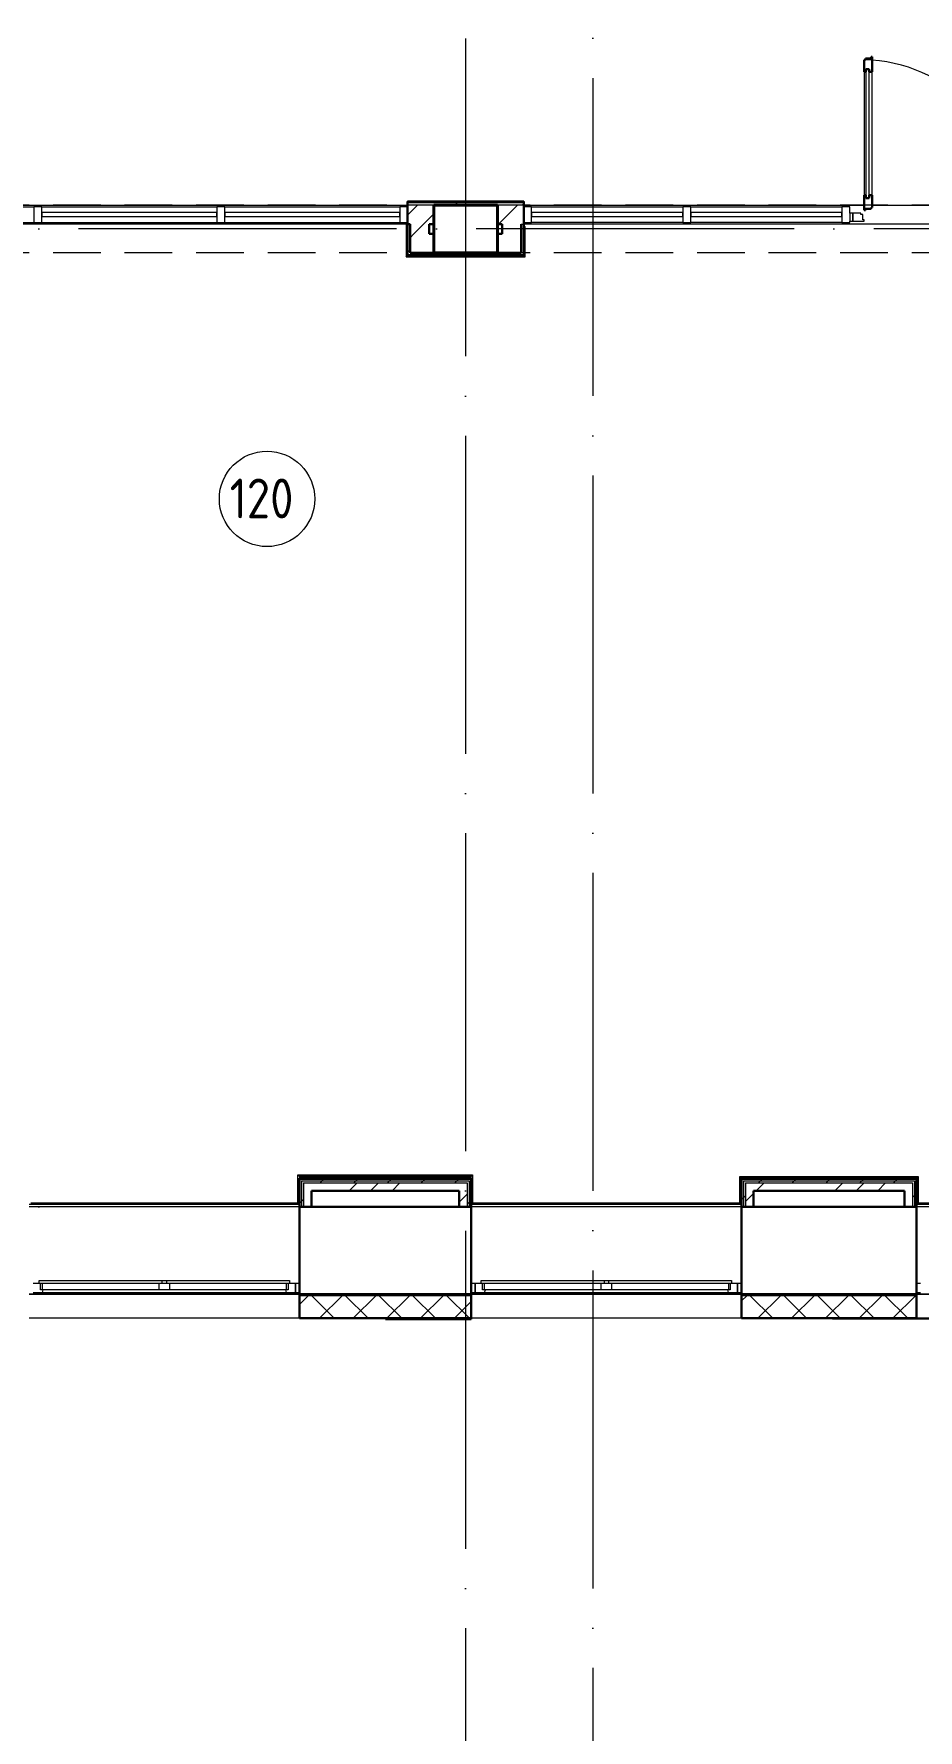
# Model space of a CAD drawing. Header units: millimetres. Extents: x -21010 to 105841, y -18351 to 135084.
# Drawn here: x 27347 to 32907, y -6817 to 3852 of the extents above; entities that cross this region are included whole.
import ezdxf

# ---------------------------------------------------------------- set-up
doc = ezdxf.new("R2010")
doc.units = ezdxf.units.MM
doc.linetypes.add('ADSK_Линия сетки', pattern=[2500, 2000, -250, 0, -250])
doc.linetypes.add('ADSK_Сверху', pattern=[450, 300, -150])
for name, color, linetype, lineweight in [('_ Окна', 7, 'Continuous', 9), ('Витраж', 7, 'Continuous', 9), ('Двери', 7, 'Continuous', 9), ('Линии', 7, 'Continuous', 9), ('Марки помещений', 7, 'Continuous', 9), ('Несущие колонны', 7, 'Continuous', 9), ('Ограждение', 7, 'Continuous', 9), ('Окна', 7, 'Continuous', 9), ('Оси', 7, 'Continuous', 9), ('Панели витража', 7, 'Continuous', 9), ('Стены внутренние', 7, 'Continuous', 18), ('Стены наружные', 7, 'Continuous', 18), ('Стены штриховка', 7, 'Continuous', 13)]:
    doc.layers.add(name, color=color, linetype=linetype, lineweight=lineweight)
doc.layers.add('Двери открывание', color=7, linetype='Continuous', lineweight=9, true_color=0xc0c0c0)
doc.styles.add('GOST Common_3', font='GOST_Common.ttf', dxfattribs={"height": 3.5})

# ---------------------------------------------------------------- blocks, each defined once
blk = doc.blocks.new('1 этаж 21082025')
at = {"layer": '_ Окна', "lineweight": 18}
for p, q in [((33118, -47482), (33080, -47482)), ((33080, -47540), (33139, -47540)), ((33126, -47523), (33126, -47482)), ((33138, -47523), (33126, -47523)), ((33139, -47540), (33144, -47523)), ((34666, -47523), (34671, -47540)), ((34671, -47540), (34730, -47540)), ((34684, -47523), (34672, -47523)), ((34684, -47482), (34684, -47523)), ((34730, -47482), (34692, -47482)), ((34730, -47540), (34730, -47482)), ((35898, -47482), (35860, -47482)), ((35860, -47482), (35860, -47540)), ((35860, -47540), (35919, -47540)), ((35906, -47523), (35906, -47482)), ((35918, -47523), (35906, -47523)), ((35919, -47540), (35924, -47523)), ((37446, -47523), (37451, -47540)), ((37451, -47540), (37510, -47540)), ((37464, -47523), (37452, -47523)), ((37464, -47482), (37464, -47523)), ((37510, -47482), (37472, -47482)), ((37510, -47540), (37510, -47482))]:
    blk.add_line(p, q, dxfattribs=at)
at = {"layer": '_ Окна'}
for p, q in [((34755, -47482), (34730, -47482)), ((34730, -47482), (34730, -47540)), ((34730, -47540), (34755, -47540)), ((35860, -47482), (35835, -47482)), ((35835, -47540), (35860, -47540)), ((35860, -47540), (35860, -47482)), ((37535, -47482), (37510, -47482)), ((37510, -47482), (37510, -47540)), ((37510, -47540), (37535, -47540)), ((38660, -47482), (38635, -47482)), ((38635, -47540), (38660, -47540))]:
    blk.add_line(p, q, dxfattribs=at)
at = {"layer": 'Витраж'}
for p, q in [((31985, -40710), (33085, -40710)), ((33135, -40710), (34235, -40710)), ((34285, -40710), (35385, -40710)), ((36215, -40710), (37165, -40710)), ((37215, -40710), (38165, -40710)), ((31985, -40810), (33085, -40810)), ((33135, -40810), (34235, -40810)), ((34285, -40810), (35385, -40810)), ((37165, -40810), (36215, -40810)), ((38165, -40810), (37215, -40810))]:
    blk.add_line(p, q, dxfattribs=at)
at = {"layer": 'Витраж', "lineweight": 18, "extrusion": (0, 0, -1)}
for p, q in [((33135, -40710), (33085, -40710)), ((33085, -40710), (33085, -40810)), ((33135, -40810), (33135, -40710)), ((34285, -40710), (34235, -40710)), ((34235, -40710), (34235, -40810)), ((34285, -40810), (34285, -40710)), ((36215, -40710), (36165, -40710)), ((36165, -40710), (36165, -40810)), ((36215, -40810), (36215, -40710)), ((37215, -40710), (37165, -40710)), ((37165, -40710), (37165, -40810)), ((37215, -40810), (37215, -40710)), ((38215, -40710), (38165, -40710)), ((38165, -40710), (38165, -40810)), ((38215, -40750), (38215, -40710)), ((33085, -40810), (33135, -40810)), ((34235, -40810), (34285, -40810)), ((36165, -40810), (36215, -40810)), ((37165, -40810), (37215, -40810)), ((38165, -40810), (38215, -40810)), ((38215, -40810), (38215, -40800))]:
    blk.add_line(p, q, dxfattribs=at)
at = {"layer": 'Витраж', "lineweight": 18}
for p, q in [((35435, -40710), (35385, -40710)), ((35385, -40710), (35385, -40810)), ((35435, -40810), (35435, -40710)), ((35385, -40810), (35435, -40810))]:
    blk.add_line(p, q, dxfattribs=at)
at = {"layer": 'Двери', "lineweight": 30}
for p, q in [((38315, -39786), (38307, -39786)), ((38307, -39786), (38307, -39862)), ((38349, -39777), (38315, -39777)), ((38315, -39777), (38315, -39786)), ((38357, -39768), (38349, -39768)), ((38349, -39768), (38349, -39777)), ((38357, -39862), (38357, -39768)), ((38316, -39862), (38307, -39862)), ((38316, -39844), (38316, -39862)), ((38337, -39844), (38316, -39844)), ((38337, -39862), (38337, -39844)), ((38357, -39862), (38337, -39862)), ((38307, -40638), (38307, -40732)), ((38316, -40638), (38307, -40638)), ((38316, -40656), (38316, -40638)), ((38337, -40638), (38337, -40656)), ((38357, -40638), (38337, -40638)), ((38357, -40714), (38357, -40638)), ((38307, -40732), (38315, -40732)), ((38315, -40732), (38315, -40723)), ((38315, -40723), (38349, -40723)), ((38337, -40656), (38316, -40656)), ((38349, -40723), (38349, -40714)), ((38349, -40714), (38357, -40714))]:
    blk.add_line(p, q, dxfattribs=at)
at = {"layer": 'Двери'}
for p, q in [((38307, -39862), (38307, -40638)), ((38316, -39844), (38316, -40656)), ((38337, -39844), (38316, -39844)), ((38337, -40656), (38337, -39844)), ((38357, -40638), (38357, -39862)), ((38215, -40750), (38215, -40800)), ((38235, -40750), (38215, -40750)), ((38235, -40800), (38235, -40750)), ((38284, -40750), (38235, -40750)), ((38235, -40750), (38235, -40800)), ((38284, -40758), (38284, -40750)), ((38316, -40656), (38337, -40656)), ((38215, -40800), (38235, -40800)), ((38235, -40800), (38307, -40800)), ((38298, -40758), (38284, -40758)), ((38298, -40792), (38298, -40758)), ((38307, -40792), (38298, -40792)), ((38307, -40800), (38307, -40792))]:
    blk.add_line(p, q, dxfattribs=at)
at = {"layer": 'Двери открывание'}
blk.add_arc((38289, -40732), 946, 0, 88.9097, dxfattribs=at)
at = {"layer": 'Линии', "linetype": 'ADSK_Сверху'}
for p, q in [((43405, -40700), (10195, -40700)), ((43405, -41000), (10195, -41000))]:
    blk.add_line(p, q, dxfattribs=at)
at = {"layer": 'Марки помещений'}
blk.add_circle((34551, -42548), 300, dxfattribs=at)
at = {"layer": 'Несущие колонны', "lineweight": 40}
for p, q in [((35600, -40700), (36000, -40700)), ((35600, -41000), (35600, -40700)), ((36000, -40700), (35600, -40700)), ((36000, -40700), (36000, -41000)), ((35600, -40820), (35600, -41000)), ((36000, -41000), (36000, -40820)), ((36000, -41000), (35600, -41000)), ((35600, -41000), (36000, -41000))]:
    blk.add_line(p, q, dxfattribs=at)
at = {"layer": 'Несущие колонны'}
for p, q in [((35600, -40700), (35600, -40820)), ((36000, -40820), (36000, -40700))]:
    blk.add_line(p, q, dxfattribs=at)
at = {"layer": 'Ограждение'}
for p, q in [((35435, -40680), (35435, -40675)), ((36165, -40675), (35435, -40675)), ((36165, -40675), (36165, -40680)), ((35425, -40820), (35435, -40820)), ((35425, -40820), (35425, -41025)), ((36165, -40835), (36175, -40835)), ((36175, -41025), (36175, -40835)), ((35425, -41025), (35435, -41015)), ((35425, -41025), (36175, -41025)), ((36175, -41025), (36165, -41015)), ((34745, -46975), (34745, -46800)), ((34755, -46810), (34745, -46800)), ((34745, -46800), (35844, -46800)), ((34755, -46810), (34755, -46820)), ((35834, -46810), (34755, -46810)), ((35834, -46810), (35844, -46800)), ((35834, -46820), (35834, -46810)), ((35844, -46800), (35844, -46975)), ((37525, -46975), (37525, -46810)), ((37535, -46820), (37525, -46810)), ((37525, -46810), (38645, -46810)), ((38635, -46820), (38645, -46810)), ((38645, -46810), (38645, -46975)), ((33065, -46975), (34745, -46975)), ((34755, -46985), (34745, -46975)), ((35835, -46984), (35844, -46975)), ((35844, -46975), (37525, -46975)), ((37535, -46985), (37525, -46975)), ((38635, -46985), (38645, -46975)), ((38645, -46975), (40325, -46975))]:
    blk.add_line(p, q, dxfattribs=at)
at = {"layer": 'Ограждение', "linetype": 'Continuous'}
for p, q in [((35936, -40680), (35936, -40675)), ((35936, -41025), (35936, -41015)), ((35336, -46810), (35336, -46800)), ((37736, -46820), (37736, -46810)), ((38336, -46820), (38336, -46810)), ((33536, -46985), (33536, -46975)), ((34136, -46985), (34136, -46975)), ((34736, -46985), (34736, -46975)), ((35936, -46985), (35936, -46975)), ((36536, -46985), (36536, -46975)), ((37136, -46985), (37136, -46975))]:
    blk.add_line(p, q, dxfattribs=at)
at = {"layer": 'Окна'}
for p, q in [((33118, -47465), (33890, -47465)), ((33118, -47482), (33118, -47465)), ((33890, -47465), (33920, -47465)), ((33890, -47465), (33890, -47482)), ((33920, -47465), (34692, -47465)), ((33920, -47482), (33920, -47465)), ((34692, -47465), (34692, -47482)), ((35898, -47465), (36670, -47465)), ((35898, -47482), (35898, -47465)), ((36670, -47465), (36700, -47465)), ((36670, -47465), (36670, -47482)), ((36700, -47465), (37472, -47465)), ((36700, -47482), (36700, -47465)), ((37472, -47465), (37472, -47482)), ((33890, -47482), (33118, -47482)), ((33138, -47523), (33138, -47482)), ((33870, -47523), (33138, -47523)), ((33139, -47540), (34671, -47540)), ((33870, -47482), (33870, -47523)), ((33940, -47523), (33870, -47523)), ((33920, -47482), (33890, -47482)), ((34692, -47482), (33920, -47482)), ((33940, -47523), (33940, -47482)), ((34672, -47523), (33940, -47523)), ((34672, -47482), (34672, -47523)), ((36670, -47482), (35898, -47482)), ((35918, -47523), (35918, -47482)), ((36650, -47523), (35918, -47523)), ((35919, -47540), (37451, -47540)), ((36650, -47482), (36650, -47523)), ((36720, -47523), (36650, -47523)), ((36700, -47482), (36670, -47482)), ((37472, -47482), (36700, -47482)), ((36720, -47523), (36720, -47482)), ((37452, -47523), (36720, -47523)), ((37452, -47482), (37452, -47523))]:
    blk.add_line(p, q, dxfattribs=at)
at = {"layer": 'Оси', "linetype": 'ADSK_Линия сетки'}
for p, q in [((35800, 5351), (35800, -59356)), ((36600, -29900), (36600, -60626)), ((62867, -40850), (-14072, -40850)), ((62867, -47000), (-14072, -47000))]:
    blk.add_line(p, q, dxfattribs=at)
at = {"layer": 'Панели витража', "lineweight": 18}
for p, q in [((34235, -40747), (33135, -40747)), ((33135, -40747), (33135, -40772)), ((34235, -40772), (34235, -40747)), ((35385, -40747), (34285, -40747)), ((34285, -40747), (34285, -40772)), ((35385, -40772), (35385, -40747)), ((37165, -40747), (36215, -40747)), ((36215, -40747), (36215, -40772)), ((37165, -40772), (37165, -40747)), ((38165, -40747), (37215, -40747)), ((37215, -40747), (37215, -40772)), ((38165, -40772), (38165, -40747)), ((33135, -40772), (34235, -40772)), ((34285, -40772), (35385, -40772)), ((36215, -40772), (37165, -40772)), ((37215, -40772), (38165, -40772))]:
    blk.add_line(p, q, dxfattribs=at)
at = {"layer": 'Стены внутренние', "lineweight": 30}
for p, q in [((34755, -47000), (34755, -47550)), ((35760, -47000), (34830, -47000)), ((35835, -47550), (35835, -47000)), ((37535, -47000), (37535, -47550)), ((38560, -47000), (37610, -47000)), ((38635, -47550), (38635, -47000)), ((34755, -47550), (35835, -47550)), ((34755, -47560), (34755, -47702)), ((35835, -47702), (35835, -47560)), ((37535, -47550), (38635, -47550)), ((37535, -47560), (37535, -47702)), ((38635, -47702), (38635, -47560)), ((34755, -47702), (35835, -47702)), ((37535, -47702), (38635, -47702))]:
    blk.add_line(p, q, dxfattribs=at)
at = {"layer": 'Стены внутренние'}
for p, q in [((34755, -47550), (33055, -47550)), ((37535, -47550), (35835, -47550)), ((40335, -47550), (38635, -47550)), ((34755, -47702), (33055, -47702)), ((37535, -47702), (35835, -47702)), ((40335, -47702), (38635, -47702))]:
    blk.add_line(p, q, dxfattribs=at)
at = {"layer": 'Стены внутренние', "linetype": 'Continuous', "lineweight": 9}
for p, q in [((34755, -47615), (34810, -47560)), ((34972, -47700), (34832, -47560)), ((34883, -47700), (35023, -47560)), ((35184, -47700), (35044, -47560)), ((35095, -47700), (35235, -47560)), ((35396, -47700), (35256, -47560)), ((35307, -47700), (35447, -47560)), ((35608, -47700), (35468, -47560)), ((35519, -47700), (35659, -47560)), ((35821, -47700), (35681, -47560)), ((37535, -47593), (37568, -47560)), ((37730, -47700), (37590, -47560)), ((37640, -47700), (37780, -47560)), ((37942, -47700), (37802, -47560)), ((37852, -47700), (37992, -47560)), ((38154, -47700), (38014, -47560)), ((38065, -47700), (38205, -47560)), ((38366, -47700), (38226, -47560)), ((38277, -47700), (38417, -47560)), ((38578, -47700), (38438, -47560)), ((38489, -47700), (38629, -47560)), ((35731, -47700), (35835, -47596)), ((34760, -47700), (34757, -47697)), ((37648, -47702), (37648, -47702)), ((38256, -47702), (38255, -47700)), ((38491, -47701), (38490, -47700))]:
    blk.add_line(p, q, dxfattribs=at)
at = {"layer": 'Стены наружные'}
for p, q in [((31843, -40700), (35435, -40700)), ((35600, -40820), (35600, -40700)), ((36000, -40700), (36000, -40820)), ((36165, -40700), (38307, -40700)), ((38357, -40700), (39573, -40700)), ((35425, -40820), (30385, -40820)), ((39765, -40820), (36165, -40820)), ((33055, -46985), (34755, -46985)), ((34755, -47000), (33055, -47000)), ((35835, -46985), (37535, -46985)), ((37535, -47000), (35835, -47000)), ((38635, -46985), (40335, -46985)), ((40335, -47000), (38635, -47000)), ((33055, -47550), (34755, -47550)), ((35835, -47550), (37535, -47550)), ((38635, -47550), (40335, -47550)), ((38107, -47707), (38107, -47702)), ((40335, -47707), (38107, -47707)), ((38635, -47702), (40335, -47702)), ((38635, -47702), (38635, -47707))]:
    blk.add_line(p, q, dxfattribs=at)
at = {"layer": 'Стены наружные', "lineweight": 30}
for p, q in [((35435, -40680), (35435, -41015)), ((36165, -40680), (35435, -40680)), ((35600, -40700), (36000, -40700)), ((36165, -41015), (36165, -40680)), ((35435, -40820), (35450, -40820)), ((35450, -40820), (35450, -41000)), ((35570, -40820), (35600, -40820)), ((35570, -40880), (35570, -40820)), ((36000, -40820), (36030, -40820)), ((36030, -40820), (36030, -40880)), ((36150, -41000), (36150, -40820)), ((35600, -40880), (35570, -40880)), ((35600, -41000), (35600, -40880)), ((36030, -40880), (36000, -40880)), ((36000, -40880), (36000, -41000)), ((35435, -41015), (36165, -41015)), ((36150, -41000), (35450, -41000)), ((34755, -46820), (34755, -47000)), ((35835, -46820), (34755, -46820)), ((35835, -46825), (34755, -46825)), ((35835, -47000), (35835, -46820)), ((37535, -46820), (37535, -47000)), ((38635, -46820), (37535, -46820)), ((38635, -46825), (37535, -46825)), ((38635, -47000), (38635, -46820)), ((34830, -46900), (35760, -46900)), ((34830, -47000), (34830, -46900)), ((35760, -46900), (35760, -47000)), ((37610, -46900), (38560, -46900)), ((37610, -47000), (37610, -46900)), ((38560, -46900), (38560, -47000)), ((34755, -47000), (34830, -47000)), ((35760, -47000), (35835, -47000)), ((37535, -47000), (37610, -47000)), ((38560, -47000), (38635, -47000)), ((35835, -47550), (34755, -47550)), ((34755, -47550), (34755, -47560)), ((35835, -47560), (35835, -47550)), ((38635, -47550), (37535, -47550)), ((37535, -47550), (37535, -47560)), ((38635, -47560), (38635, -47550)), ((35835, -47702), (35295, -47702)), ((35295, -47702), (35295, -47707)), ((35295, -47707), (35835, -47707)), ((35835, -47707), (35835, -47702))]:
    blk.add_line(p, q, dxfattribs=at)
at = {"layer": 'Стены наружные', "linetype": 'Continuous', "lineweight": 9}
for p, q in [((35435, -40763), (35498, -40700)), ((35463, -40685), (35468, -40680)), ((35534, -40685), (35539, -40680)), ((35535, -40820), (35600, -40755)), ((35604, -40685), (35609, -40680)), ((35675, -40685), (35680, -40680)), ((35731, -40700), (35746, -40685)), ((35746, -40685), (35751, -40680)), ((35816, -40685), (35821, -40680)), ((35887, -40685), (35892, -40680)), ((35958, -40685), (35963, -40680)), ((36007, -40820), (36127, -40700)), ((36029, -40685), (36034, -40680)), ((36099, -40685), (36104, -40680)), ((36155, -40700), (36165, -40690)), ((35475, -40880), (35535, -40820)), ((35450, -40905), (35475, -40880)), ((35435, -40996), (35450, -40981)), ((35840, -41015), (35855, -41000)), ((36141, -41000), (36150, -40991)), ((34897, -46837), (34909, -46825)), ((35109, -46837), (35121, -46825)), ((35121, -46825), (35126, -46820)), ((35321, -46837), (35333, -46825)), ((35533, -46837), (35545, -46825)), ((35545, -46825), (35550, -46820)), ((35745, -46837), (35758, -46825)), ((37654, -46837), (37667, -46825)), ((37667, -46825), (37672, -46820)), ((37866, -46837), (37879, -46825)), ((38079, -46837), (38091, -46825)), ((38091, -46825), (38096, -46820)), ((38291, -46837), (38303, -46825)), ((38503, -46837), (38515, -46825)), ((38515, -46825), (38520, -46820)), ((34884, -46850), (34897, -46837)), ((35068, -46900), (35118, -46850)), ((35096, -46850), (35109, -46837)), ((35202, -46900), (35252, -46850)), ((35308, -46850), (35321, -46837)), ((35337, -46900), (35387, -46850)), ((35520, -46850), (35533, -46837)), ((35733, -46850), (35745, -46837)), ((35760, -46971), (35810, -46921)), ((37548, -46944), (37560, -46932)), ((37560, -46967), (37610, -46917)), ((37627, -46900), (37677, -46850)), ((37642, -46850), (37654, -46837)), ((37854, -46850), (37866, -46837)), ((38066, -46850), (38079, -46837)), ((38121, -46900), (38171, -46850)), ((38256, -46900), (38306, -46850)), ((38278, -46850), (38291, -46837)), ((38391, -46900), (38441, -46850)), ((38490, -46850), (38503, -46837)), ((38610, -46942), (38623, -46930)), ((38623, -46930), (38635, -46917)), ((34755, -46979), (34768, -46967)), ((34768, -46967), (34780, -46954)), ((35810, -46985), (35823, -46972)), ((35823, -46972), (35835, -46960)), ((37535, -46957), (37548, -46944))]:
    blk.add_line(p, q, dxfattribs=at)
at = {"layer": 'Стены штриховка'}
for p, q in [((36165, -40685), (35435, -40685)), ((35600, -40700), (35435, -40700)), ((36165, -40700), (36000, -40700)), ((36150, -40820), (36165, -40820)), ((34768, -46837), (35823, -46837)), ((34768, -46837), (34768, -47000)), ((34780, -46850), (35810, -46850)), ((34780, -46850), (34780, -47000)), ((35810, -46850), (35810, -47000)), ((35823, -46837), (35823, -47000)), ((37548, -46837), (38623, -46837)), ((37548, -46837), (37548, -47000)), ((37560, -46850), (38610, -46850)), ((37560, -46850), (37560, -47000)), ((38610, -46850), (38610, -47000)), ((38623, -46837), (38623, -47000)), ((35835, -47560), (34755, -47560)), ((38635, -47560), (37535, -47560)), ((34757, -47626), (34755, -47626)), ((34757, -47626), (34757, -47700)), ((35835, -47626), (35833, -47626)), ((35833, -47700), (35833, -47626)), ((37537, -47626), (37535, -47626)), ((37537, -47626), (37537, -47700)), ((38635, -47626), (38633, -47626)), ((38633, -47700), (38633, -47626)), ((34757, -47700), (35833, -47700)), ((37537, -47700), (38633, -47700))]:
    blk.add_line(p, q, dxfattribs=at)
at = {"layer": 'Марки помещений', "style": 'GOST Common_3', "width": 0.9}
blk.add_text('120', height=250, dxfattribs=at).set_placement((34316, -42670))

msp = doc.modelspace()

# ---------------------------------------------------------------- block references
msp.add_blockref('1 этаж 21082025', (-5738, 43475))

doc.saveas('drawing.dxf')
